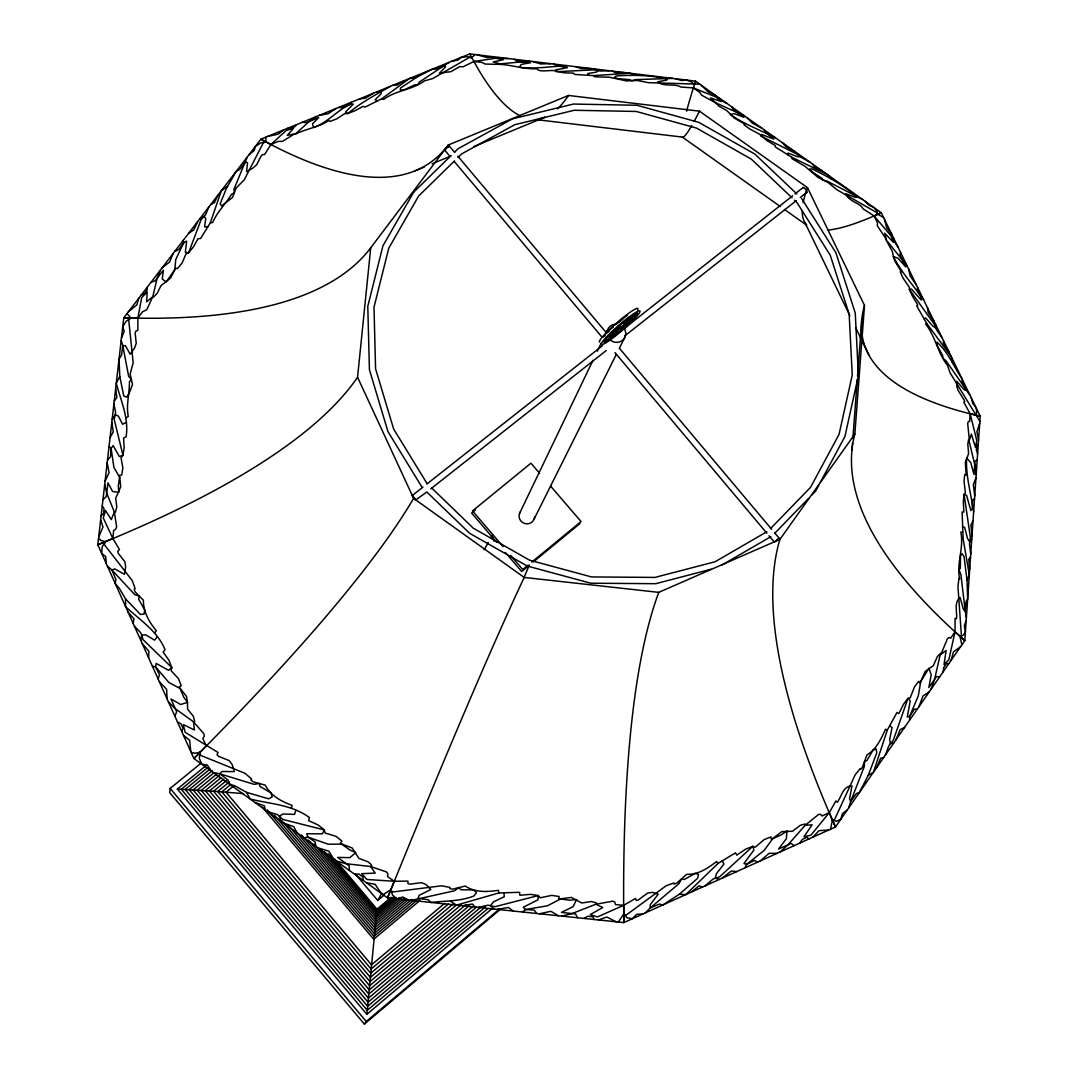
<?xml version="1.0" encoding="UTF-8"?>
<svg xmlns="http://www.w3.org/2000/svg" width="1078" height="1078" viewBox="0 0 1078 1078"><rect width="100%" height="100%" fill="white"/><g stroke="black" fill="none" stroke-linecap="round" stroke-linejoin="round"><path stroke-width="1.5" d="M126.988 313.604L130.815 317.902L128.727 320.072L133.173 362.774L130.142 373.999L132.513 384.509L129.05 393.618L126.571 397.162L123.768 395.922L119.766 376.37L119.065 358.92L121.491 355.282L122.784 345.62L121.181 340.365M315.746 846.243L315.153 841.905L307.769 837.027L306.758 833.739L322.322 833.833L324.357 829.939L318.158 824.993L308.577 820.614L309.467 817.636C292.098 804.565 270.376 804.067 250.15 799.027L246.552 792.357L235.166 785.997L229.277 783.989L227.876 779.946L219.75 773.788L213.336 772.522M909.589 720.171L909.67 716.331L918.267 695.916L920.774 681.458L925.22 671.432L933.359 665.665L937.254 656.771L940.542 653.268L934.545 679.558L931.028 689.3M148.643 657.849L148.845 651.247L142.134 643.377M147.241 287.22L147.134 290.117L144.142 294.051L141.218 295.062M474.994 54.533L471.841 57.673L469.267 57.511L432.777 78.532L424.462 80.863C412.2 89.959 396.125 90.215 383.647 99.405L381.706 98.812L365.051 107.113L363.057 106.358L354.77 110.845L347.668 113.527L344.798 113.594L336.686 118.89L329.855 121.477L328.857 120.48C318.414 127.447 306.031 128.686 295.076 134.319L309.413 121.275L316.353 116.545M851.984 449.944L852.496 443.22M852.873 438.194L857.293 379.456M857.549 376.087L861.834 319.034M448.259 145.018L370.724 247.805L357.559 377.233L413.602 498.359L524.204 577.444L658.752 592.361L779.893 539.404L854.841 434.057L864.502 305.451L807.543 187.72L699.528 111.196L568.483 95.457L448.259 145.018A1346.449 318.926 57.4 0 1 260.903 139.197L123.768 317.794L97.802 544.781L193.905 758.535L387.528 897.92L623.812 922.593L835.463 826.988L964.81 640.615L980.198 416.175L881.278 212.73L695.445 81.133L469.738 53.9L260.903 139.197L271.009 144.439L278.232 141.407L282.463 141.38L294.846 133.712L287.247 135.383L293.553 128.295L286.209 130.438L271.009 144.439L264.501 154.612L262.533 154.585L261.105 156.014L256.631 164.772L252.818 168.168L246.539 171.645L247.549 162.818L245.69 161.875L239.72 169.408L236.069 171.537L226.313 188.596L220.168 203.85L221.556 205.885L232.444 197.543L236.203 188.003L244.261 179.783L263.301 142.848L265.943 141.811L265.781 137.202M205.938 765.663L177.344 789.069L366.857 1014.304L376.977 909.185L391.139 897.327M787.816 154.801L788.005 153.049L797.248 156.62L799.97 156.647L810.09 162.32M201.37 762.887L170.189 788.422L169.691 792.626L364.364 1024.1L500.313 909.32M900.615 252.508L899.914 254.826L905.749 266.926L898.041 258.262L893.366 256.497L892.449 251.592L885.617 239.168L907.204 266.05M191.668 753.549L193.326 752.606L194.646 753.32L200.09 752.269L199.282 758.157L201.626 764.086L207.34 765.11L211.261 771.026M943.129 671.864L943.722 667.592L946.497 663.536L948.707 663.819M848.615 808.042L850.69 801.439L856.377 793.556L859.368 792.532L868.262 775.325L873.423 772.279L887.275 730.129L885.537 729.186C881.036 738.942 876.535 749.156 866.914 754.977L862.427 767.24L860.783 769.396L860.231 768.547L855.164 774.839L834.466 819.846L832.391 819.819L830.599 829.184M140.746 640.305L141.649 635.077L140.733 632.786L134.386 626.143M979.848 421.309L950.082 372.813L947.481 365.388C937.631 352.937 935.569 336.7 925.665 324.087L926.528 323.171L916.718 305.882L917.796 305.061L912.473 296.221L909.387 289.47L909.455 287.476L903.108 278.218L900.157 271.75L901.491 271.777L894.875 261.267L893.366 256.497C901.316 272.357 913.416 285.468 923.617 299.805M291.437 808.109L292.044 805.347C281.196 801.358 270.834 795.82 265.228 785.121L253.182 781.833L250.918 780.014L251.632 779.017L245.043 773.33L200.36 755.274L200.09 752.269M820.331 482.324L844.896 436.577L858.411 375.656L855.258 313.038L835.868 252.67L801.641 198.514M943.439 340.567L943.452 343.478L948.761 351.495M618.368 922.027L623.771 913.969L625.873 915.289L666.15 885.752L674.006 882.963L674.195 884.108L676.795 883.084L686.605 874.325C698.301 874.851 707.707 868.194 716.6 861.551L717.961 863.505L685.824 894.592L679.261 894.268L662.849 904.954L659.372 904.078L650.223 907.972L645.277 912.904M138.698 298.337L136.852 304.831L128.269 311.933M951.039 660.464L953.464 651.92L960.673 646.584M174.879 716.196L176.657 711.83L170.971 698.962L180.632 704.486L187.518 702.384L186.507 696.496L179.123 686.942L181.212 685.608L178.449 678.588L171.132 670.745L171.82 667.565L168.936 660.248L163.128 652.015L165.069 649.63C157.24 630.697 139.803 620.093 125.6 606.604L125.52 598.856L119.106 588.036L115.265 583.629L115.845 579.263L111.95 570.06L107.382 566.112M695.445 81.133L691.267 94.77A1295.217 29.173 -68.5 0 0 686.565 111.196M295.817 810.427L294.55 814.402L283.218 813.971L279.283 816.086L277.315 814.537L267.883 811.788M247.266 156.943L233.926 189.378L234.33 192.773L231.595 194.242C225.625 204.025 217.23 211.84 212.676 222.513L210.304 222.863L200.575 238.534L198.015 238.737L193.447 246.875L188.61 252.751L185.861 254.152L182.101 262.965L177.452 268.624L175.687 268.152L170.58 277.989L160.905 285.791L157.226 293.256L153.507 297.124L152.793 296.652L157.199 278.016L160.258 270.268M893.649 238.171L893.123 239.815L897.934 246.97M979.713 423.358L976.897 431.604L978.568 440.094M966.211 620.241L964.352 625.658L965.443 631.546L963.126 635.414L959.959 636.168L961.859 644.873M895.791 740.06L900.157 729.685L904.563 727.434M98.408 539.458L100.079 539.283L100.739 540.442L105.307 541.628L104.27 544.538L132.244 580.557L135.114 588.669L134.13 589.302L135.168 591.957L143.387 600.217C143.334 611.981 148.993 621.925 156.31 630.643L154.666 632.948M197.786 221.381L193.824 229.843L188.502 233.481M885.334 755.126L888.946 745.585L893.19 740.519L908.026 698.288L910.209 697.857L914.454 686.902L918.725 681.256L919.871 683.061L928.953 668.171L931.203 674.922L928.818 687.548L936.539 676.566L939.625 676.917M918.874 706.804L923.037 695.93L929.249 691.86M917.715 287.678C915.599 292.084 922.283 295.453 921.245 300.007L911.368 289.025L909.387 289.47L934.074 323.872L936.647 329.989L942.172 337.953M133.146 623.407L133.995 618.92L128.012 611.981M975.967 477.918L973.34 484.561L974.741 495.934M208.836 207.003L205.709 214.535L201.06 219.764L188.61 252.751L185.349 252.387L186.629 241.135C181.225 242.712 180.875 250.581 174.932 251.147M98.65 537.343L102.989 526.872L100.618 520.068M876.71 767.549L880.578 758.292L883.664 757.524M181.724 731.423L183.031 728.31L180.888 723.634L177.52 722.071M121.464 337.953L124.253 331.35L122.744 326.755L126.166 321.231L130.815 317.902M173.262 253.33L169.569 262.062L162.158 267.789M523.841 577.929L529.109 565.546M210.304 222.863L221.354 190.698L227.471 186.238M868.262 775.325L876.751 752.929L876.171 748.981L873.22 749.857L866.874 760.556L864.664 761.108L864.3 766.539L850.69 801.439L849.545 798.825L851.97 785.889C842.794 786.024 841.702 796.494 837.31 802.221L835.922 800.954L829.292 812.61L810.912 835.18L803.932 836.757L812.125 824.791L805.145 825.303L787.829 845.017L780.068 852.011M966.373 617.802L965.228 611.159L966.023 601.564L967.653 599.152L967.006 580.018L969.324 574.776L963.206 539.364L962.102 511.942L963.826 512.063L963.341 501.607L964.082 494.317L965.403 492.821L964.028 481.367L964.729 474.387L966.211 475.304L965.322 462.705L968.596 453.622L967.788 444.069L968.664 439.42L974.795 464.78L976.183 474.832M105.065 481.26L109.08 472.595L107.167 462.88M158.143 678.992L159.477 674.693L155.623 666.932L156.189 663.428L168.559 670.3L171.82 667.565L142.997 639.618L141.649 635.077L145.678 634.821L154.531 640.143L157.199 636.99M217.918 195.185L214.441 202.664L210.587 204.712M519.502 513.532L592.967 360.321M597.333 351.212L600.972 343.626M604.61 336.053L607.52 329.976M612.641 327.658L613.126 326.661L606.591 333.089L609.097 331.054M615.444 324.869L627.383 315.18M744.979 867.857L746.704 864.3L764.194 850.394L772.953 838.347L781.779 831.65L792.559 831.232L800.361 825.263L805.212 823.983L805.145 825.303L818.579 814.456L820.601 814.308L822.083 816.006L829.292 812.61L835.463 826.988A1422.973 377.179 45.4 0 1 779.893 539.404M534.176 518.922L616.293 354.46M619.271 348.477L625.24 336.525M119.766 376.37L116.276 383.269C120.911 400.922 129.023 417.954 126.126 436.765L123.566 438.126L124.159 447.693L122.959 455.307L120.992 457.854L122.879 467.677L121.733 474.994L119.55 475.371L120.709 486.744L115.696 498.332L116.774 506.876L115.413 512.131L114.349 512.037L106.628 492.916L104.701 484.399M973.03 520.768L970.928 524.946L971.992 535.968M818.754 485.275L815.574 491.177L812.071 494.802M769.005 535.779L774.381 542.18L779.151 538.205L774.839 533.071M779.151 538.205L775.648 541.331M351.185 102.316L350.121 104.256C336.606 110.738 327.806 122.622 313.59 127.473L312.458 123.862L318.697 117.583L306.125 122.663L302.312 122.286M887.275 730.129L897.031 712.396L898.863 713.649L903.566 704.177L908.026 698.288L910.25 700.835L907.285 717.018L909.67 716.331L914.306 709.203L917.297 709.068M110.05 437.655L113.244 431.874L111.816 422.28M484.17 549.82L488.24 542.477M490.692 538.07L492.323 535.119M355.08 873.652L377.704 900.44L381.801 893.231M413.736 192.113L382.959 245.757L367.787 306.327L369.417 369.687L387.959 431.618L422.131 487.418M105.307 541.628L102.208 546.735L101.602 553.257L105.711 556.666L106.358 563.834M975.186 414.909L976.708 412.564L976.223 407.983L972.747 403.455L971.251 397.769M799.889 843.05L802.328 839.398L806.91 837.296L809.039 838.927M112.179 419.019L115.252 414.747L115.615 412.362L113.904 403.994M364.364 1024.1L366.25 1021.499L499.788 908.754M971.763 539.202L969.715 541.87L969.499 544.188L970.752 554.119M383.027 894.686L390.91 889.62L392.338 892.032L441.63 885.806L450.065 887.45L449.782 888.649L452.625 889.094L465.265 886.076C475.331 892.719 487.081 891.964 498.4 890.307L498.912 892.934L519.569 892.314L519.892 895.266L530.578 894.363L538.326 895.562L540.226 897.799L551.734 895.373L559.172 896.519L558.593 899.052L571.434 897.435L581.729 902.987L591.445 901.531L596.511 902.973L595.932 904.213L571.798 913.659L561.719 916.111M602.939 337.32L604.475 335.447M634.807 317.592L637.448 312.984L624.216 323.481L623.798 324.33L632.409 317.336L630.98 320.193L621.979 328.022L634.807 317.592L632.759 315.221M296.571 124.63L294.725 126.773L290.144 128.659L287.422 128.363M102.949 499.693L106.291 496.513L107.935 482.863L112.651 491.528L118.769 492.363L118.324 486.084L119.55 477.096L113.918 467.448L111.128 448.435L109.04 446.521M448.394 147.39L449.27 145.988L444.594 149.963L449.984 156.377M812.866 837.188L819.01 830.653L828.672 830.06M770.527 528.597L810.508 487.391L839.048 434.407L852.253 375.009L849.154 314.156L830.249 255.243L796.871 202.421L794.473 200.131M774.583 533.448L808.554 498.413M454.498 160.918L418.614 196.034L388.767 248.169L373.999 307.203L375.575 368.77L393.632 429.004L426.982 483.456M458.069 157.415L461.654 153.898L514.732 124.711L574.237 110.266L636.195 111.452L696.523 128.093L751.285 159.099L792.074 197.853M413.885 191.938L451.076 155.569M454.552 152.16L458.029 148.764L512.441 118.849L573.442 104.054L636.95 105.28L698.8 122.353L754.923 154.114L796.858 193.959M114.241 401.097L116.923 397.445L115.629 388.969M101.103 515.89L103.515 513.64L104.054 508.641L102.235 505.946M722.395 878.058L731.275 870.997L736.732 871.59M107.49 460.104L110.455 456.816L111.128 448.435L113.15 445.537L119.267 456.466L122.959 455.307L114.174 419.288L115.252 414.747L118.378 416.081L122.569 424.233L126.018 422.482M977.207 459.915L974.984 461.222L974.013 474.495L970.739 462.57L966.575 458.015C965.713 476.328 971.13 494.047 973.636 512.023M705.281 885.793L713.043 879.042L719.552 876.899L752.754 846.338L755.166 847.268L764.181 839.587L770.959 836.905L771.349 839.29L781.254 834.844L786.994 830.868L786.401 838.617L778.559 849.019L791.144 843.427L794.149 845.651M760.152 860.999L769.072 853.331L777.157 853.318M452.908 904.119L370.751 973.232L217.675 791.535L177.344 789.069M456.641 904.833L370.374 977.423L213.525 791.225L226.461 780.607M461.034 904.968L369.997 981.613L209.401 790.929L223.672 779.219M466.033 904.577L369.619 985.777L205.292 790.646L220.896 777.831M469.078 905.816L369.228 989.927L201.195 790.376L219.333 775.5M472.757 906.49L368.838 994.051L197.139 790.12L216.611 774.152M476.422 907.15L368.447 998.161L193.11 789.878L213.929 772.818M481.354 906.719L368.043 1002.244L189.122 789.662L212.42 770.554M485.558 906.854L367.652 1006.3L185.16 789.446L209.792 769.261M487.876 908.565L367.248 1010.315L181.225 789.258L207.192 767.981M366.857 1014.304L492.727 908.094M406.002 899.146L375.063 925.086L295.817 831.151M408.036 899.928L374.794 927.808L288.608 825.667M411.688 899.429L374.511 930.61L281.614 820.493M414.1 900.022L374.241 933.454L274.54 815.264M416.539 900.629L373.972 936.337L267.277 809.847M419.894 900.494L373.716 939.248L262.277 807.112M444.715 903.283L371.492 964.837L226.003 792.195L217.675 791.535L229.358 781.927M448.461 903.997L371.128 969.041L221.825 791.858L230.894 784.407M377.704 900.44L384.118 895.063M393.335 897.098L376.721 911.018L328.345 853.722M394.44 897.947L376.451 913.026L324.572 851.566M396.664 898.028L376.182 915.182L320.193 848.844M399.129 898.014L375.912 917.472L314.021 844.155M401.393 898.311L375.629 919.898L308.402 840.234M403.684 898.688L375.346 922.445L301.597 835.046M233.805 785.781L226.003 792.195L243.507 793.637M527.91 565.263L522.722 569.534L510.716 555.52M531.804 562.069L581.055 521.523L550.535 486.03M529.46 565.128L521.698 571.515L505.366 552.448M533.341 561.934L579.897 523.612M248.722 155.043L254.179 150.583L255.486 146.244L260.849 142.889L265.943 141.811M475.479 509.867L471.598 513.034L496.648 542.274M522.48 912.015L525.512 909.536L547.462 905.803L560.466 899.012L569.656 900.224L576.636 899.564L573.011 906.692L561.49 912.392L575.544 913.955L577.498 917.755M619.015 321.958L622.599 319.048M691.187 892.166L699.083 885.833L702.56 887.019M283.581 129.926L278.286 134.144L267.735 136.407M422.967 487.108L412.268 495.53L415.502 500.125L426.821 492.013L469.644 533.314L527.209 566.017L590.744 583.211L655.734 583.697L711.089 569.238M430.782 488.886L606.267 350.498M624.741 335.932L796.319 200.629M800.28 197.503L806.883 192.302M426.794 484.089L602.467 345.647M623.596 328.992L792.586 195.819M795.012 193.905L803.137 187.505M412.268 495.53L416.27 500.327M679.261 894.268L697.493 878.462L698.584 874.393L695.216 873.396L684.18 879.54L681.7 878.705L679.005 883.583L650.223 907.972L650.182 904.833L658.186 894.174L652.352 892.395L647.73 893.015L638.176 900.049L636.303 900.494L635.441 898.446L623.717 905.318L597.428 916.933L590.232 914.602L602.71 907.568L595.932 904.213L612.897 901.168L614.851 902.151L615.565 904.604L623.717 905.318L623.812 922.593A1461.66 262.426 77.9 0 1 658.752 592.361M448.92 62.403L419.369 82.063L417.604 84.758L414.707 84.879L404.156 89.824L400.261 90.053L400.504 88.032L416.58 77.373L431.82 69.383L435.795 69.086L444.769 65.542L445.551 66.93L439.42 73.21L450.995 71.647L459.619 66.647L462.961 66.809L473.943 61.473L495.84 58.239L503.13 59.762L493.131 61.958L500.3 63.898L529.433 61.096M959.959 636.168L961.374 635.104L957.938 586.392L958.935 578.455L959.636 578.899C956.28 563.093 964.123 548.163 960.821 532.087L962.371 531.993M847.2 810.063L842.47 813.553L840.692 819.455L836.218 821.288L832.391 819.819M373.487 93.207L365.429 98.152L359.338 98.987M699.743 84.165L648.511 82.683L637.516 80.486L626.547 80.931L609.393 77.225L594.733 76.794L593.614 75.608L574.534 74.436L573.509 73.129L563.767 72.778L553.944 70.609C548.608 70.003 539.795 72.617 536.48 68.776C523.989 69.288 512.36 65.017 500.044 64.397L485.1 64.047L481.772 62.349L473.943 61.473M924.142 318.967L925.652 317.943L932.793 326.108L935.664 327.86L935.596 324.451M390.317 86.334C376.721 94.312 362.828 101.386 350.39 111.546L347.668 113.527L345.512 112.085L353.301 104.067C348.032 103.367 343.976 109.04 338.681 107.423M336.134 108.46L328.13 113.716L319.25 115.359M381.706 98.812L409.397 78.546L416.58 77.373M970.55 557.003L968.745 559.253L969.715 569.076M404.142 80.688L397.041 85.081L392.985 85.243M125.978 417.9L128.255 416.499C125.964 404.762 129.603 393.591 129.427 381.841L131.327 379.254L128.659 376.316L122.784 345.62L125.385 345.647L130.168 354.244L134.494 348.167L136.246 343.303L135.154 333.196L135.707 331.229L137.795 330.353L137.903 318.01L141.676 297.595L147.201 292.111L146.648 301.8L152.793 296.652L146.743 309.75L142.592 311.744L137.903 318.01L123.768 317.794A1392.682 385.964 27.4 0 0 370.724 247.805M717.961 863.505L735.492 852.833L736.813 855.137L745.68 849.127L752.754 846.338L753.913 850.097L743.968 863.478L746.704 864.3L754.479 860.446L757.591 862.157M583.926 918.429L587.672 916.246L592.819 916.758L594.18 919.507M766.808 531.777L715.145 561.732L654.939 577.417L591.512 576.932L529.527 560.156L473.363 528.233L431.739 488.051M722.071 564.966L770.81 536.696M978.285 444.149L976.681 445.039L976.372 449.903L977.625 453.825M199.767 218.821L204.214 216.382L205.763 218.618L204.537 226.879L207.946 226.663M445.524 149.721L444.594 149.963M974.552 498.642L972.572 500.313L972.194 508.735L970.847 510.554L966.575 495.328L964.082 494.317L970.402 537.706L969.715 541.87L967.572 538.555L964.635 527.358L962.304 527.115M151.014 282.301L155.084 280.873L163.398 270.16L162.266 279.04L166.241 281.937L174.771 269.581L175.754 259.555L183.651 242.793L183.152 240.461M415.138 170.782L424.409 166.955M432.13 163.775L450.685 156.121M473.862 146.554L544.956 117.206A1310.996 188.987 85.2 0 1 540.091 118.701M567.015 65.637C551.222 66.391 535.389 69.221 519.475 67.294L521.159 64.424L530.551 62.74L517.036 61.069L514.3 59.277M598.465 919.952L606.847 917.041L616.198 921.798M411.378 900.413L454.498 890.778L458.945 887.585L460.926 889.754L473.687 889.916L476.449 892.732L473.808 896.047C459.902 901.491 445.308 900.736 430.917 902.448L428.02 899.685L417.927 898.392L419.14 895.346L430.85 889.525L426.12 884.593L421.552 882.653L409.856 884.162L407.942 883.556L407.942 881.117L394.305 881.278L366.924 879.473L361.629 873.692L375.211 873.086L370.67 866.523L346.078 863.707L336.39 861.106M893.931 742.742L890.347 743.699L889.673 739.36L892.072 727.583L889.646 725.817M497.268 909.374L508.398 907.474L513.276 911.045M304.171 837.916L307.769 837.027L328.184 844.222L342.09 844.114L352.183 847.982L358.893 858.371L367.854 861.74L370.724 864.03L371.667 865.634L370.67 866.523L386.571 871.967L387.878 873.867L387.514 876.576L394.305 881.278L387.528 897.92A1480.215 43.565 -69.6 0 1 524.204 577.444M508.115 58.535L500.205 58.63L498.265 57.336M478.174 907.38L488.118 905.17L495.058 906.692L538.326 895.562L537.935 899.834L523.275 907.231L525.512 909.536L534.338 910.101L536.588 913.484M539.458 913.78L550.871 911.314L558.471 915.774M451.156 61.486L457.867 60.085L461.478 57.282L467.434 56.676L471.841 57.673M498.912 892.934L456.493 905.116L450.496 901.208M462.462 905.749L472.366 904.011L475.142 907.07M494.142 56.838L486.986 57.525L477.082 54.789M672.834 78.398L635.373 79.624L632.045 80.702L629.66 79.624L617.788 78.667L614.527 77.252L616.171 75.986C633.352 74.705 650.573 75.325 667.295 78.829L666.932 80.068L657.567 81.807C664.183 87.399 674.774 83.006 680.824 87.048L693.37 87.911L715.886 96.993L721.357 101.628L710.496 97.909L715.522 102.733L744.359 115.777M354.662 874.258L358.758 874.015L363.003 877.034L363.097 880.335M642.987 913.928L636.68 914.292L632.355 918.739L627.032 917.728L623.771 913.969M591.108 68.547L581.231 68.601L575.827 66.701M376.491 91.98L381.208 91.751L380.992 93.988L375.05 99.769L377.664 100.82M609.313 70.744L600.635 71.013L593.816 69.868L556.248 71.714L555.588 69.868L567.446 67.658L556.437 65.637L553.526 64.006M550.777 63.683L540.725 63.952L532.559 61.473M593.614 75.608L629.983 73.237L636.505 75.352M624.297 72.549L615.538 72.617L612.21 71.094M599.786 341.995L599.435 341.969A25.454 3.072 -41.1 0 1 619.459 320.543A25.454 3.072 -41.1 0 1 637.637 309.885M883.556 217.406L877.667 214.306L876.791 212.595L836.784 189.688L828.376 182.721L817.946 177.398L805.077 166.362L791.939 158.628L791.845 157.334L775.257 146.904L775.338 145.57L766.674 140.41L759.37 134.063L749.857 129.064L744.049 124.778L744.804 124.078L734.334 118.068L726.747 110.562L718.797 106.116L715.522 102.733L701.549 95.133L699.824 92.412L693.37 87.911M536.965 119.698L682.347 137.081L780.364 206.572M366.628 882.882L375.036 884.216L381.235 893.392M775.244 137.647C760.246 130.101 744.292 124.253 730.412 114.537L734.185 113.621L744.103 117.354L733.04 109.471L731.949 106.978M152.389 666.191L155.623 666.932L168.909 682.522L180.066 688.478L183.651 697.021L187.518 702.384L187.532 709.108L193.285 716.169L194.714 721.465L193.541 721.869L175.054 708.489L168.411 701.832M283.514 823.04L293.849 826.664L296.625 832.472M675.259 78.694L681.592 80.473L686.47 80.041L691.631 82.063L694.407 84.515M318.104 847.941L328.925 851.189L333.722 859.179M719.336 879.446L715.28 878.139L716.452 873.652L723.944 864.057L722.22 860.918M726.868 103.38L719.552 99.445L718.797 97.667M255.028 802.544L264.231 805.724L265.404 809.996M246.552 792.357L268.624 798.811L272.195 796.938L270.955 792.909L260.054 786.509L259.205 783.477L254.112 784.353L219.75 773.788L222.001 771.484L234.33 771.619L232.228 764.625L229.088 760.542L218.47 756.298L217.055 754.789L218.025 752.457L185.147 732.299L183.327 724.591L194.431 729.968L193.541 721.869L203.985 733.889L204.241 736.247L202.826 738.619L206.289 745.976L193.905 758.535A1471.052 194.309 -37.2 0 0 413.602 498.359M594.369 68.938L598.263 70.676L596.498 72.091L587.685 73.56L588.979 75.325M715.415 95.282L708.354 92.075L701.455 85.378M862.562 199.484L827.082 181.091L823.161 180.066L821.827 178.18L811.653 171.537L809.78 169.003L812.273 169.057C828.281 176.684 843.67 185.564 857.118 196.91L855.797 197.49L845.812 193.784C848.548 201.626 860.527 202.907 863.141 208.916L874.042 215.869L891.075 235.907L893.406 242.361L884.688 233.131L886.412 239.437L877.29 225.706L877.505 222.85L874.042 215.869L881.278 212.73A1302.898 134.817 -42.3 0 1 827.917 230.099M795.079 151.688L785.97 146.702L782.493 142.781M408.831 900.143L402.808 897.017L397 898.904L392.446 895.01L390.91 889.62M761.89 128.188L752.471 123.256L746.933 117.583M791.845 157.334L827.136 174.393L831.475 179.029M822.433 171.065L814.335 166.645L812.475 164.004M784.447 209.469L806.236 224.911M183.476 735.344L189.647 740.276L190.766 751.555M609.286 339.004L611.118 340.648A9.459 9.069 26.1 0 0 624.809 329.531L623.461 327.496M864.556 200.899L869.016 205.238L873.84 207.461L877.034 211.355L877.667 214.306M493.859 909.024L490.571 905.533L493.454 901.855L504.275 896.761L503.925 892.786M159.315 681.592L166.605 689.327L167.09 698.867M539.647 473.35L530.928 463.203L472.501 510.918L503.076 546.6M334.746 859.166L376.977 909.185M449.27 145.988L454.66 152.402M457.894 156.243L605.688 331.97M619.702 348.625L771.605 529.231M454.296 161.511L602.05 337.225M614.986 352.614L766.849 533.219M170.189 788.422L366.25 1021.499M125.52 598.856L140.383 614.406L144.007 614.217L144.695 609.932L138.685 599.274L139.278 596.08L134.858 594.706L111.95 570.06L114.699 568.874L124.428 574.331L125.668 566.934L124.886 561.786L118.216 553.284L117.731 551.276L119.469 549.524L112.84 538.474L103.272 518.006L105.442 510.446L111.29 519.583L114.349 512.037L116.667 526.819L115.777 529.015L113.621 530.565L112.84 538.474L97.802 544.781A1438.119 351.199 -4.5 0 0 357.559 377.233M891.856 234.492L886.763 227.97L884.459 219.279M970.187 395.572L946.201 361.022L942.805 357.869L942.778 355.794L936.944 344.987L936.849 342.144C948.168 351.697 953.653 366.641 961.98 378.701L962.182 381.679L966.306 390.425L964.487 389.98L956.631 381.208L956.765 386.14L958.072 390.357L964.123 399.938L964.756 401.676L963.745 402.148L970.133 413.642L976.803 440.632L975.415 447.195L971.372 434.151L969.378 440.161L967.68 423.398L968.246 421.673L969.688 421.363L970.133 413.642L980.198 416.175A1332.219 278.542 -15.2 0 1 864.502 305.451M934.181 321.513L928.225 312.499L927.471 307.729M797.76 153.588L799.97 156.647L796.521 153.885L760.623 135.922L761.445 134.454L774.044 139.116L765.542 132.271L764.154 129.791M916.516 285.212L910.209 276.049L908.565 268.853M926.528 323.171L951.268 356.656L952.4 362.437M469.738 53.9L478.187 69.113A1310.996 188.987 85.2 0 0 520.31 115.845M804.929 222.607L849.936 315.787M855.743 327.806L860.823 338.33M863.006 342.844L868.814 354.864M492.511 536.655L494.034 541.264M280.725 821.032L279.283 816.086L282.679 819.388L324.357 829.939L325.098 833.011L335.999 836.326L341.955 841.083L340.459 843.225L349.555 849.774L355.848 852.577L349.878 857.63L337.67 857.428L349.191 865.85L349.366 870.445M967.006 580.018L964.082 556.706L962.155 553.674L960.498 555.938L960.336 568.268L959.056 569.871L960.916 574.641L965.228 611.159L963.436 609.555L960.067 597.387C953.599 602.831 957.439 611.698 956.469 618.759L955.027 618.422L955.068 631.695L948.842 659.763L944.032 664.587L946.134 650.465L940.946 654.4L947.481 638.607L948.977 637.475L950.715 638.149L955.068 631.695L964.81 640.615A1375.919 372.018 14 0 1 854.841 434.057M534.594 516.982A7.815 7.586 26.1 0 1 524.258 523.369A7.815 7.586 26.1 0 1 520.418 511.767M607.022 332.293A9.459 9.069 26.1 0 1 614.608 324.222M806.721 224.938A1302.898 134.817 -42.3 0 1 802.248 210.56M803.164 202.664A1302.898 134.817 -42.3 0 1 807.543 187.72M568.483 95.457A1310.996 188.987 85.2 0 1 557.447 108.865M699.528 111.196A1295.217 29.173 -68.5 0 1 694.084 121.41M691.753 125.533A1295.217 29.173 -68.5 0 1 682.347 137.081M802.854 187.976A3.072 1.011 52.1 0 1 804.565 188.151A3.072 1.011 52.1 0 1 806.843 191.358A3.072 1.011 52.1 0 1 805.913 192.275M610.997 334.732L609.622 337.549L617.654 331.027L604.017 342.373L606.537 337.845L619.446 327.348L610.997 334.732M610.727 338.249L605.216 342.225L616.764 332.832L610.727 338.249M612.964 333.641L612.412 334.773L629.606 320.126L612.964 333.641M615.201 329.059L614.703 330.057L620.389 325.448L608.652 335.487L615.201 329.059M612.681 337.158L624.512 327.55L612.681 337.158M617.788 326.701L629.673 317.107L617.788 326.701M621.507 328.979L621.09 329.814L632.894 319.721L621.507 328.979M625.159 321.567L624.728 322.43L636.155 313.146L625.159 321.567M612.466 338.303A25.454 3.045 -41 0 0 639.955 311.003A25.454 3.045 -41 0 0 609.73 333.681A25.454 3.045 -41 0 0 612.466 338.303"/></g></svg>
